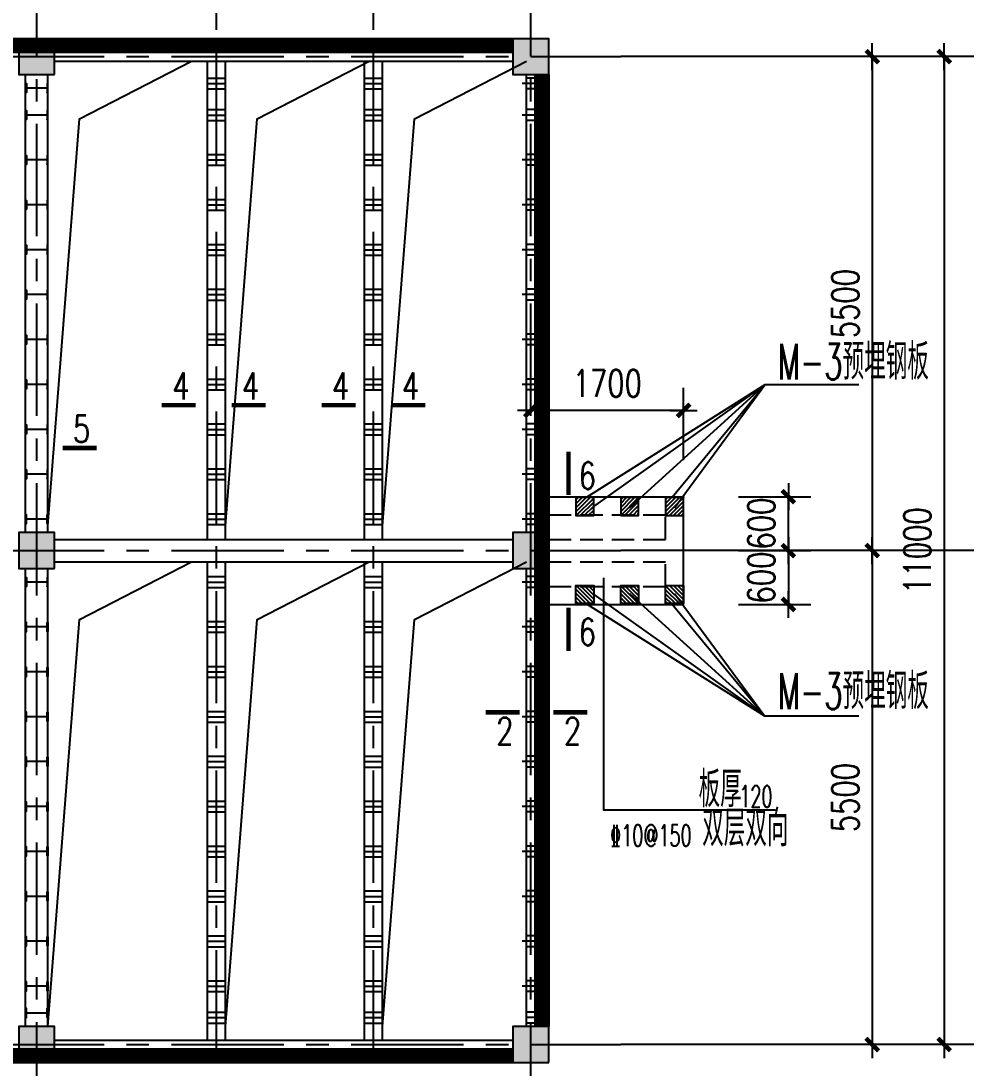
# Model space of a CAD drawing. Extents: x 1427168 to 1936200, y 1176778 to 1377202.
# Drawn here: x 1690636 to 1701155, y 1216944 to 1228603 of the extents above; entities that cross this region are included whole.
import ezdxf
from ezdxf.lldxf.tags import DXFTag

# ---------------------------------------------------------------- set-up
doc = ezdxf.new("R2010")
doc.units = 0
doc.header["$LTSCALE"] = 1000
doc.header["$MEASUREMENT"] = 0
for name, pattern in [('CENTER', [2, 1.25, -0.25, 0.25, -0.25]), ('DASH', [0.35, 0.25, -0.1]), ('DOTE', [2.42, 2, -0.2, 0.02, -0.2])]:
    doc.linetypes.add(name, pattern=pattern)
doc.layers.get('0').update_dxf_attribs({"linetype": 'CONTINUOUS'})
doc.layers.get('DEFPOINTS').update_dxf_attribs({"linetype": 'CONTINUOUS'})
for name, color, linetype in [('01粗实线层', 7, 'CONTINUOUS'), ('1轮廓实线层', 7, 'CONTINUOUS'), ('2', 2, 'CONTINUOUS'), ('3', 4, 'CONTINUOUS'), ('31', 4, 'DASH'), ('4', 3, 'CONTINUOUS'), ('5剖面线层', 2, 'CONTINUOUS'), ('AXIS', 3, 'CONTINUOUS'), ('DOTE', 1, 'DOTE'), ('PUB_DIM', 3, 'CONTINUOUS'), ('PUB_TEXT', 7, 'CONTINUOUS'), ('WUHUA', 8, 'CONTINUOUS'), ('中心线', 1, 'ACAD_ISO04W100')]:
    doc.layers.add(name, color=color, linetype=linetype)
doc.styles.add('_HZTXT', font='txt.shx', dxfattribs={"width": 0.75, "bigfont": 'HZTXT.shx'})
doc.styles.add('_TXT', font='TXT.shx', dxfattribs={"width": 0.75})
doc.styles.add('_TXT1', font='TXT1.shx', dxfattribs={"width": 0.6})
doc.styles.add('DIM_FONT', font='SIMPLEX.shx', dxfattribs={"width": 0.75})
tags = doc.linetypes.add('ACAD_ISO04W100', pattern=[30, 24, -3, 0, -3]).pattern_tags.tags
tags[10:11] = [DXFTag(74, 4), DXFTag(75, 0), DXFTag(340, '0'), DXFTag(46, 1.0), DXFTag(50, 0.0), DXFTag(44, 0.0), DXFTag(45, 0.0)]
tags[8:9] = [DXFTag(74, 4), DXFTag(75, 0), DXFTag(340, '0'), DXFTag(46, 1.0), DXFTag(50, 0.0), DXFTag(44, 0.0), DXFTag(45, 0.0)]
tags[6:7] = [DXFTag(74, 4), DXFTag(75, 0), DXFTag(340, '0'), DXFTag(46, 1.0), DXFTag(50, 0.0), DXFTag(44, 0.0), DXFTag(45, 0.0)]
tags[4:5] = [DXFTag(74, 4), DXFTag(75, 0), DXFTag(340, '0'), DXFTag(46, 1.0), DXFTag(50, 0.0), DXFTag(44, 0.0), DXFTag(45, 0.0)]
doc.dimstyles.new('AXIS', dxfattribs={"dimtxt": 300, "dimasz": 1, "dimexe": 250, "dimexo": 300, "dimgap": 150, "dimtad": 1, "dimdec": 0, "dimzin": 0, "dimtxsty": 'DIM_FONT', "dimblk": '_DIMX', "dimcen": 0.09, "dimse1": 1, "dimse2": 1, "dimclrt": 7, "dimazin": 3, "dimtfac": 1, "dimtdec": 0, "dimtix": 1, "dimtmove": 0, "dimatfit": 3, "dimtolj": 1, "dimtzin": 0})
doc.dimstyles.new('DIMB', dxfattribs={"dimtxt": 300, "dimasz": 1, "dimexe": 250, "dimexo": 300, "dimgap": 150, "dimtad": 1, "dimdec": 0, "dimzin": 0, "dimtxsty": 'DIM_FONT', "dimblk": '_DIMX', "dimcen": 0.09, "dimse2": 1, "dimclrt": 7, "dimazin": 3, "dimtfac": 1, "dimtdec": 0, "dimtix": 1, "dimtmove": 0, "dimatfit": 3, "dimtolj": 1, "dimtzin": 0})
doc.dimstyles.new('DIMN', dxfattribs={"dimtxt": 300, "dimasz": 1, "dimexe": 250, "dimexo": 300, "dimgap": 150, "dimtad": 1, "dimdec": 0, "dimzin": 0, "dimtxsty": 'DIM_FONT', "dimblk": '_DIMX', "dimcen": 0.09, "dimclrt": 7, "dimazin": 3, "dimtfac": 1, "dimtdec": 0, "dimtix": 1, "dimtmove": 0, "dimatfit": 3, "dimtolj": 1, "dimtzin": 0})
pattern_1 = [(45, (1405585.235, 1486620.806), (-22.4506403, 22.4506403), [])]
pattern_2 = [(315, (1405585.235, 958791.263), (-22.4506403, -22.4506403), [])]

# ---------------------------------------------------------------- blocks, each defined once
blk = doc.blocks.new('_DIMX')
blk.add_line((-150, 0), (150, 0))
at = {"const_width": 50}
blk.add_lwpolyline([(-70, -70), (70, 70)], dxfattribs=at)
blk = doc.blocks.new('*D119')
at = {"layer": 'AXIS', "color": 0}
blk.add_line((1700111, 1228205), (1700111, 1222707), dxfattribs=at)
at = {"layer": 'DEFPOINTS', "color": 0}
for p in [(1697311, 1228206), (1697311, 1222706), (1700111, 1222706)]:
    blk.add_point(p, dxfattribs=at)
at = {"layer": 'AXIS', "color": 0}
for p, rotation in [((1700111, 1228206), 90), ((1700111, 1222706), 270)]:
    blk.add_blockref('_DIMX', p, dxfattribs=dict(at, rotation=rotation))
at = {"layer": 'AXIS', "color": 7, "insert": (1699811, 1225456), "char_height": 300, "attachment_point": 5, "rotation": 90, "style": 'DIM_FONT'}
blk.add_mtext('\\A1;5500', dxfattribs=at)
blk = doc.blocks.new('*D120')
at = {"layer": 'AXIS', "color": 0}
blk.add_line((1700111, 1222705), (1700111, 1217207), dxfattribs=at)
at = {"layer": 'DEFPOINTS', "color": 0}
for p in [(1697311, 1222706), (1697311, 1217206), (1700111, 1217206)]:
    blk.add_point(p, dxfattribs=at)
at = {"layer": 'AXIS', "color": 0}
for p, rotation in [((1700111, 1222706), 90), ((1700111, 1217206), 270)]:
    blk.add_blockref('_DIMX', p, dxfattribs=dict(at, rotation=rotation))
at = {"layer": 'AXIS', "color": 7, "insert": (1699811, 1219956), "char_height": 300, "attachment_point": 5, "rotation": 90, "style": 'DIM_FONT'}
blk.add_mtext('\\A1;5500', dxfattribs=at)
blk = doc.blocks.new('*D121')
at = {"layer": 'AXIS', "color": 0}
blk.add_line((1700911, 1228205), (1700911, 1217207), dxfattribs=at)
at = {"layer": 'DEFPOINTS', "color": 0}
for p in [(1697311, 1228206), (1697311, 1217206), (1700911, 1217206)]:
    blk.add_point(p, dxfattribs=at)
at = {"layer": 'AXIS', "color": 0}
for p, rotation in [((1700911, 1228206), 90), ((1700911, 1217206), 270)]:
    blk.add_blockref('_DIMX', p, dxfattribs=dict(at, rotation=rotation))
at = {"layer": 'AXIS', "color": 7, "insert": (1700611, 1222706), "char_height": 300, "attachment_point": 5, "rotation": 90, "style": 'DIM_FONT'}
blk.add_mtext('\\A1;11000', dxfattribs=at)
blk = doc.blocks.new('*D204')
at = {"layer": 'AXIS', "color": 0}
for p, q in [((1698011, 1223712), (1698011, 1224517)), ((1698010, 1224267), (1696312, 1224267))]:
    blk.add_line(p, q, dxfattribs=at)
at = {"layer": 'DEFPOINTS', "color": 0}
for p in [(1696311, 1224267), (1696311, 1223412), (1698011, 1223412)]:
    blk.add_point(p, dxfattribs=at)
at = {"layer": 'AXIS', "color": 0, "rotation": 180}
blk.add_blockref('_DIMX', (1696311, 1224267), dxfattribs=at)
at = {"layer": 'AXIS', "color": 0}
blk.add_blockref('_DIMX', (1698011, 1224267), dxfattribs=at)
at = {"layer": 'AXIS', "color": 7, "insert": (1697161, 1224567), "char_height": 300, "attachment_point": 5, "style": 'DIM_FONT'}
blk.add_mtext('\\A1;1700', dxfattribs=at)
blk = doc.blocks.new('*D205')
at = {"layer": 'AXIS', "color": 0}
for p, q in [((1698622, 1223306), (1699427, 1223306)), ((1699177, 1223307), (1699177, 1223308)), ((1699177, 1222706), (1699177, 1223306)), ((1698622, 1222706), (1699427, 1222706)), ((1699177, 1222705), (1699177, 1222704))]:
    blk.add_line(p, q, dxfattribs=at)
at = {"layer": 'DEFPOINTS', "color": 0}
for p in [(1698322, 1223306), (1699177, 1223306), (1698322, 1222706)]:
    blk.add_point(p, dxfattribs=at)
at = {"layer": 'AXIS', "color": 0}
for p, rotation in [((1699177, 1223306), 270), ((1699177, 1222706), 90)]:
    blk.add_blockref('_DIMX', p, dxfattribs=dict(at, rotation=rotation))
at = {"layer": 'AXIS', "color": 7, "insert": (1698877, 1223006), "char_height": 300, "attachment_point": 5, "rotation": 90, "style": 'DIM_FONT'}
blk.add_mtext('\\A1;600', dxfattribs=at)
blk = doc.blocks.new('*D206')
at = {"layer": 'AXIS', "color": 0}
for p, q in [((1698622, 1222706), (1699427, 1222706)), ((1699177, 1222707), (1699177, 1222708)), ((1699177, 1222706), (1699177, 1222106)), ((1698622, 1222106), (1699427, 1222106)), ((1699177, 1222105), (1699177, 1222104))]:
    blk.add_line(p, q, dxfattribs=at)
at = {"layer": 'DEFPOINTS', "color": 0}
for p in [(1698322, 1222706), (1698322, 1222106), (1699177, 1222106)]:
    blk.add_point(p, dxfattribs=at)
at = {"layer": 'AXIS', "color": 0}
for p, rotation in [((1699177, 1222706), 270), ((1699177, 1222106), 90)]:
    blk.add_blockref('_DIMX', p, dxfattribs=dict(at, rotation=rotation))
at = {"layer": 'AXIS', "color": 7, "insert": (1698877, 1222406), "char_height": 300, "attachment_point": 5, "rotation": 90, "style": 'DIM_FONT'}
blk.add_mtext('\\A1;600', dxfattribs=at)

msp = doc.modelspace()

# ---------------------------------------------------------------- hatches: boundary and pattern name
at = {"layer": '5剖面线层', "linetype": 'BYBLOCK', "ltscale": 1e-05}
h = msp.add_hatch(dxfattribs=at)
h.set_pattern_fill('ANSI31', color=256, scale=5, style=0)
h.set_pattern_definition([(45, (1331361.973, 1550817.682), (-11.22532015, 11.22532015), [])])
h.paths.add_polyline_path([(1690685.8, 1227806), (1690695.8, 1227806), (1690695.8, 1227906), (1690685.8, 1227906)])
h = msp.add_hatch(dxfattribs=at)
h.set_pattern_fill('ANSI31', color=256, scale=5, style=0)
h.set_pattern_definition([(135, (2050259.644, 1550817.682), (11.22532015, 11.22532015), [])])
h.paths.add_polyline_path([(1690935.8, 1227806), (1690925.8, 1227806), (1690925.8, 1227906), (1690935.8, 1227906)])
h = msp.add_hatch(dxfattribs=at)
h.set_pattern_fill('ANSI31', color=256, scale=5, style=0)
h.set_pattern_definition([(45, (1331361.973, 1550517.682), (-11.22532015, 11.22532015), [])])
h.paths.add_polyline_path([(1690685.8, 1227506), (1690695.8, 1227506), (1690695.8, 1227606), (1690685.8, 1227606)])
h = msp.add_hatch(dxfattribs=at)
h.set_pattern_fill('ANSI31', color=256, scale=5, style=0)
h.set_pattern_definition([(135, (2050259.644, 1550517.682), (11.22532015, 11.22532015), [])])
h.paths.add_polyline_path([(1690935.8, 1227506), (1690925.8, 1227506), (1690925.8, 1227606), (1690935.8, 1227606)])
h = msp.add_hatch(dxfattribs=at)
h.set_pattern_fill('ANSI31', color=256, scale=5, style=0)
h.set_pattern_definition([(45, (1331361.973, 1550017.682), (-11.22532015, 11.22532015), [])])
h.paths.add_polyline_path([(1690685.8, 1227006), (1690695.8, 1227006), (1690695.8, 1227106), (1690685.8, 1227106)])
h = msp.add_hatch(dxfattribs=at)
h.set_pattern_fill('ANSI31', color=256, scale=5, style=0)
h.set_pattern_definition([(135, (2050259.644, 1550017.682), (11.22532015, 11.22532015), [])])
h.paths.add_polyline_path([(1690935.8, 1227006), (1690925.8, 1227006), (1690925.8, 1227106), (1690935.8, 1227106)])
h = msp.add_hatch(dxfattribs=at)
h.set_pattern_fill('ANSI31', color=256, scale=5, style=0)
h.set_pattern_definition([(45, (1331361.973, 1549517.682), (-11.22532015, 11.22532015), [])])
h.paths.add_polyline_path([(1690685.8, 1226506), (1690695.8, 1226506), (1690695.8, 1226606), (1690685.8, 1226606)])
h = msp.add_hatch(dxfattribs=at)
h.set_pattern_fill('ANSI31', color=256, scale=5, style=0)
h.set_pattern_definition([(135, (2050259.644, 1549517.682), (11.22532015, 11.22532015), [])])
h.paths.add_polyline_path([(1690935.8, 1226506), (1690925.8, 1226506), (1690925.8, 1226606), (1690935.8, 1226606)])
h = msp.add_hatch(dxfattribs=at)
h.set_pattern_fill('ANSI31', color=256, scale=5, style=0)
h.set_pattern_definition([(45, (1331361.973, 1549017.682), (-11.22532015, 11.22532015), [])])
h.paths.add_polyline_path([(1690685.8, 1226006), (1690695.8, 1226006), (1690695.8, 1226106), (1690685.8, 1226106)])
h = msp.add_hatch(dxfattribs=at)
h.set_pattern_fill('ANSI31', color=256, scale=5, style=0)
h.set_pattern_definition([(135, (2050259.644, 1549017.682), (11.22532015, 11.22532015), [])])
h.paths.add_polyline_path([(1690935.8, 1226006), (1690925.8, 1226006), (1690925.8, 1226106), (1690935.8, 1226106)])
h = msp.add_hatch(dxfattribs=at)
h.set_pattern_fill('ANSI31', color=256, scale=5, style=0)
h.set_pattern_definition([(45, (1331361.973, 1548517.682), (-11.22532015, 11.22532015), [])])
h.paths.add_polyline_path([(1690685.8, 1225506), (1690695.8, 1225506), (1690695.8, 1225606), (1690685.8, 1225606)])
h = msp.add_hatch(dxfattribs=at)
h.set_pattern_fill('ANSI31', color=256, scale=5, style=0)
h.set_pattern_definition([(135, (2050259.644, 1548517.682), (11.22532015, 11.22532015), [])])
h.paths.add_polyline_path([(1690935.8, 1225506), (1690925.8, 1225506), (1690925.8, 1225606), (1690935.8, 1225606)])
h = msp.add_hatch(dxfattribs=at)
h.set_pattern_fill('ANSI31', color=256, scale=5, style=0)
h.set_pattern_definition([(45, (1331361.973, 1548017.682), (-11.22532015, 11.22532015), [])])
h.paths.add_polyline_path([(1690685.8, 1225006), (1690695.8, 1225006), (1690695.8, 1225106), (1690685.8, 1225106)])
h = msp.add_hatch(dxfattribs=at)
h.set_pattern_fill('ANSI31', color=256, scale=5, style=0)
h.set_pattern_definition([(135, (2050259.644, 1548017.682), (11.22532015, 11.22532015), [])])
h.paths.add_polyline_path([(1690935.8, 1225006), (1690925.8, 1225006), (1690925.8, 1225106), (1690935.8, 1225106)])
h = msp.add_hatch(dxfattribs=at)
h.set_pattern_fill('ANSI31', color=256, scale=5, style=0)
h.set_pattern_definition([(45, (1331361.973, 1547517.682), (-11.22532015, 11.22532015), [])])
h.paths.add_polyline_path([(1690685.8, 1224506), (1690695.8, 1224506), (1690695.8, 1224606), (1690685.8, 1224606)])
h = msp.add_hatch(dxfattribs=at)
h.set_pattern_fill('ANSI31', color=256, scale=5, style=0)
h.set_pattern_definition([(135, (2050259.644, 1547517.682), (11.22532015, 11.22532015), [])])
h.paths.add_polyline_path([(1690935.8, 1224506), (1690925.8, 1224506), (1690925.8, 1224606), (1690935.8, 1224606)])
h = msp.add_hatch(dxfattribs=at)
h.set_pattern_fill('ANSI31', color=256, scale=5, style=0)
h.set_pattern_definition([(45, (1331361.973, 1547017.682), (-11.22532015, 11.22532015), [])])
h.paths.add_polyline_path([(1690685.8, 1224006), (1690695.8, 1224006), (1690695.8, 1224106), (1690685.8, 1224106)])
h = msp.add_hatch(dxfattribs=at)
h.set_pattern_fill('ANSI31', color=256, scale=5, style=0)
h.set_pattern_definition([(135, (2050259.644, 1547017.682), (11.22532015, 11.22532015), [])])
h.paths.add_polyline_path([(1690935.8, 1224006), (1690925.8, 1224006), (1690925.8, 1224106), (1690935.8, 1224106)])
h = msp.add_hatch(dxfattribs=at)
h.set_pattern_fill('ANSI31', color=256, scale=5, style=0)
h.set_pattern_definition([(45, (1331361.973, 1546517.682), (-11.22532015, 11.22532015), [])])
h.paths.add_polyline_path([(1690685.8, 1223506), (1690695.8, 1223506), (1690695.8, 1223606), (1690685.8, 1223606)])
h = msp.add_hatch(dxfattribs=at)
h.set_pattern_fill('ANSI31', color=256, scale=5, style=0)
h.set_pattern_definition([(135, (2050259.644, 1546517.682), (11.22532015, 11.22532015), [])])
h.paths.add_polyline_path([(1690935.8, 1223506), (1690925.8, 1223506), (1690925.8, 1223606), (1690935.8, 1223606)])
h = msp.add_hatch(dxfattribs=at)
h.set_pattern_fill('ANSI31', color=256, scale=10, style=0)
h.set_pattern_definition(pattern_1)
h.paths.add_polyline_path([(1696810.8, 1223306), (1696810.8, 1223296), (1697010.8, 1223296), (1697010.8, 1223306)])
h = msp.add_hatch(dxfattribs=at)
h.set_pattern_fill('ANSI31', color=256, scale=10, style=0)
h.set_pattern_definition(pattern_1)
h.paths.add_polyline_path([(1697010.8, 1223183.5), (1697010.8, 1223296), (1696810.8, 1223296), (1696810.8, 1223183.5)])
h.paths.add_polyline_path([(1697010.8, 1223096), (1697010.8, 1223183.5), (1696810.8, 1223183.5), (1696810.8, 1223096)])
h = msp.add_hatch(dxfattribs=at)
h.set_pattern_fill('ANSI31', color=256, scale=10, style=0)
h.set_pattern_definition(pattern_1)
h.paths.add_polyline_path([(1697510.8, 1223296), (1697310.8, 1223296), (1697310.8, 1223183.5), (1697510.8, 1223183.5)])
h.paths.add_polyline_path([(1697510.8, 1223183.5), (1697310.8, 1223183.5), (1697310.8, 1223096), (1697510.8, 1223096)])
h = msp.add_hatch(dxfattribs=at)
h.set_pattern_fill('ANSI31', color=256, scale=10, style=0)
h.set_pattern_definition([(45, (1406585.235, 1486620.806), (-22.4506403, 22.4506403), [])])
h.paths.add_polyline_path([(1697810.8, 1223306), (1697810.8, 1223296), (1698010.8, 1223296), (1698010.8, 1223306)])
h = msp.add_hatch(dxfattribs=at)
h.set_pattern_fill('ANSI31', color=256, scale=10, style=0)
h.set_pattern_definition([(45, (1406085.235, 1486620.806), (-22.4506403, 22.4506403), [])])
h.paths.add_polyline_path([(1698010.8, 1223296), (1697810.8, 1223296), (1697810.8, 1223183.5), (1698010.8, 1223183.5)])
h.paths.add_polyline_path([(1698010.8, 1223183.5), (1697810.8, 1223183.5), (1697810.8, 1223096), (1698010.8, 1223096)])
h = msp.add_hatch(dxfattribs=at)
h.set_pattern_fill('ANSI31', color=256, scale=5, style=0)
h.set_pattern_definition([(315, (1331361.973, 900094.388), (-11.22532015, -11.22532015), [])])
h.paths.add_polyline_path([(1690685.8, 1223106), (1690695.8, 1223106), (1690695.8, 1223006), (1690685.8, 1223006)])
h = msp.add_hatch(dxfattribs=at)
h.set_pattern_fill('ANSI31', color=256, scale=5, style=0)
h.set_pattern_definition([(225, (2050259.644, 900094.388), (11.22532015, -11.22532015), [])])
h.paths.add_polyline_path([(1690935.8, 1223106), (1690925.8, 1223106), (1690925.8, 1223006), (1690935.8, 1223006)])
h = msp.add_hatch(dxfattribs=at)
h.set_pattern_fill('ANSI31', color=256, scale=5, style=0)
h.set_pattern_definition([(45, (1331361.973, 1545317.682), (-11.22532015, 11.22532015), [])])
h.paths.add_polyline_path([(1690685.8, 1222306), (1690695.8, 1222306), (1690695.8, 1222406), (1690685.8, 1222406)])
h = msp.add_hatch(dxfattribs=at)
h.set_pattern_fill('ANSI31', color=256, scale=5, style=0)
h.set_pattern_definition([(135, (2050259.644, 1545317.682), (11.22532015, 11.22532015), [])])
h.paths.add_polyline_path([(1690935.8, 1222306), (1690925.8, 1222306), (1690925.8, 1222406), (1690935.8, 1222406)])
h = msp.add_hatch(dxfattribs=at)
h.set_pattern_fill('ANSI31', color=256, scale=10, style=0)
h.set_pattern_definition(pattern_2)
h.paths.add_polyline_path([(1697010.8, 1222116), (1696810.8, 1222116), (1696810.8, 1222228.5), (1697010.8, 1222228.5)])
h.paths.add_polyline_path([(1697010.8, 1222228.5), (1696810.8, 1222228.5), (1696810.8, 1222316), (1697010.8, 1222316)])
h = msp.add_hatch(dxfattribs=at)
h.set_pattern_fill('ANSI31', color=256, scale=10, style=0)
h.set_pattern_definition(pattern_2)
h.paths.add_polyline_path([(1697510.8, 1222116), (1697310.8, 1222116), (1697310.8, 1222228.5), (1697510.8, 1222228.5)])
h.paths.add_polyline_path([(1697510.8, 1222228.5), (1697310.8, 1222228.5), (1697310.8, 1222316), (1697510.8, 1222316)])
h = msp.add_hatch(dxfattribs=at)
h.set_pattern_fill('ANSI31', color=256, scale=10, style=0)
h.set_pattern_definition([(315, (1406085.235, 958791.263), (-22.4506403, -22.4506403), [])])
h.paths.add_polyline_path([(1698010.8, 1222116), (1697810.8, 1222116), (1697810.8, 1222228.5), (1698010.8, 1222228.5)])
h.paths.add_polyline_path([(1698010.8, 1222228.5), (1697810.8, 1222228.5), (1697810.8, 1222316), (1698010.8, 1222316)])
h = msp.add_hatch(dxfattribs=at)
h.set_pattern_fill('ANSI31', color=256, scale=10, style=0)
h.set_pattern_definition(pattern_2)
h.paths.add_polyline_path([(1697010.8, 1222106), (1697010.8, 1222116), (1696810.8, 1222116), (1696810.8, 1222106)])
h = msp.add_hatch(dxfattribs=at)
h.set_pattern_fill('ANSI31', color=256, scale=10, style=0)
h.set_pattern_definition([(315, (1406085.235, 958791.263), (-22.4506403, -22.4506403), [])])
h.paths.add_polyline_path([(1697510.8, 1222106), (1697510.8, 1222116), (1697310.8, 1222116), (1697310.8, 1222106)])
h = msp.add_hatch(dxfattribs=at)
h.set_pattern_fill('ANSI31', color=256, scale=10, style=0)
h.set_pattern_definition([(315, (1406585.235, 958791.263), (-22.4506403, -22.4506403), [])])
h.paths.add_polyline_path([(1698010.8, 1222106), (1698010.8, 1222116), (1697810.8, 1222116), (1697810.8, 1222106)])
h = msp.add_hatch(dxfattribs=at)
h.set_pattern_fill('ANSI31', color=256, scale=5, style=0)
h.set_pattern_definition([(315, (1331361.973, 898894.388), (-11.22532015, -11.22532015), [])])
h.paths.add_polyline_path([(1690685.8, 1221906), (1690695.8, 1221906), (1690695.8, 1221806), (1690685.8, 1221806)])
h = msp.add_hatch(dxfattribs=at)
h.set_pattern_fill('ANSI31', color=256, scale=5, style=0)
h.set_pattern_definition([(225, (2050259.644, 898894.388), (11.22532015, -11.22532015), [])])
h.paths.add_polyline_path([(1690935.8, 1221906), (1690925.8, 1221906), (1690925.8, 1221806), (1690935.8, 1221806)])
h = msp.add_hatch(dxfattribs=at)
h.set_pattern_fill('ANSI31', color=256, scale=5, style=0)
h.set_pattern_definition([(315, (1331361.973, 898394.388), (-11.22532015, -11.22532015), [])])
h.paths.add_polyline_path([(1690685.8, 1221406), (1690695.8, 1221406), (1690695.8, 1221306), (1690685.8, 1221306)])
h = msp.add_hatch(dxfattribs=at)
h.set_pattern_fill('ANSI31', color=256, scale=5, style=0)
h.set_pattern_definition([(225, (2050259.644, 898394.388), (11.22532015, -11.22532015), [])])
h.paths.add_polyline_path([(1690935.8, 1221406), (1690925.8, 1221406), (1690925.8, 1221306), (1690935.8, 1221306)])
h = msp.add_hatch(dxfattribs=at)
h.set_pattern_fill('ANSI31', color=256, scale=5, style=0)
h.set_pattern_definition([(315, (1331361.973, 897894.388), (-11.22532015, -11.22532015), [])])
h.paths.add_polyline_path([(1690685.8, 1220906), (1690695.8, 1220906), (1690695.8, 1220806), (1690685.8, 1220806)])
h = msp.add_hatch(dxfattribs=at)
h.set_pattern_fill('ANSI31', color=256, scale=5, style=0)
h.set_pattern_definition([(225, (2050259.644, 897894.388), (11.22532015, -11.22532015), [])])
h.paths.add_polyline_path([(1690935.8, 1220906), (1690925.8, 1220906), (1690925.8, 1220806), (1690935.8, 1220806)])
h = msp.add_hatch(dxfattribs=at)
h.set_pattern_fill('ANSI31', color=256, scale=5, style=0)
h.set_pattern_definition([(315, (1331361.973, 897394.388), (-11.22532015, -11.22532015), [])])
h.paths.add_polyline_path([(1690685.8, 1220406), (1690695.8, 1220406), (1690695.8, 1220306), (1690685.8, 1220306)])
h = msp.add_hatch(dxfattribs=at)
h.set_pattern_fill('ANSI31', color=256, scale=5, style=0)
h.set_pattern_definition([(225, (2050259.644, 897394.388), (11.22532015, -11.22532015), [])])
h.paths.add_polyline_path([(1690935.8, 1220406), (1690925.8, 1220406), (1690925.8, 1220306), (1690935.8, 1220306)])
h = msp.add_hatch(dxfattribs=at)
h.set_pattern_fill('ANSI31', color=256, scale=5, style=0)
h.set_pattern_definition([(315, (1331361.973, 896894.388), (-11.22532015, -11.22532015), [])])
h.paths.add_polyline_path([(1690685.8, 1219906), (1690695.8, 1219906), (1690695.8, 1219806), (1690685.8, 1219806)])
h = msp.add_hatch(dxfattribs=at)
h.set_pattern_fill('ANSI31', color=256, scale=5, style=0)
h.set_pattern_definition([(225, (2050259.644, 896894.388), (11.22532015, -11.22532015), [])])
h.paths.add_polyline_path([(1690935.8, 1219906), (1690925.8, 1219906), (1690925.8, 1219806), (1690935.8, 1219806)])
h = msp.add_hatch(dxfattribs=at)
h.set_pattern_fill('ANSI31', color=256, scale=5, style=0)
h.set_pattern_definition([(315, (1331361.973, 896394.388), (-11.22532015, -11.22532015), [])])
h.paths.add_polyline_path([(1690685.8, 1219406), (1690695.8, 1219406), (1690695.8, 1219306), (1690685.8, 1219306)])
h = msp.add_hatch(dxfattribs=at)
h.set_pattern_fill('ANSI31', color=256, scale=5, style=0)
h.set_pattern_definition([(225, (2050259.644, 896394.388), (11.22532015, -11.22532015), [])])
h.paths.add_polyline_path([(1690935.8, 1219406), (1690925.8, 1219406), (1690925.8, 1219306), (1690935.8, 1219306)])
h = msp.add_hatch(dxfattribs=at)
h.set_pattern_fill('ANSI31', color=256, scale=5, style=0)
h.set_pattern_definition([(315, (1331361.973, 895894.388), (-11.22532015, -11.22532015), [])])
h.paths.add_polyline_path([(1690685.8, 1218906), (1690695.8, 1218906), (1690695.8, 1218806), (1690685.8, 1218806)])
h = msp.add_hatch(dxfattribs=at)
h.set_pattern_fill('ANSI31', color=256, scale=5, style=0)
h.set_pattern_definition([(225, (2050259.644, 895894.388), (11.22532015, -11.22532015), [])])
h.paths.add_polyline_path([(1690935.8, 1218906), (1690925.8, 1218906), (1690925.8, 1218806), (1690935.8, 1218806)])
h = msp.add_hatch(dxfattribs=at)
h.set_pattern_fill('ANSI31', color=256, scale=5, style=0)
h.set_pattern_definition([(315, (1331361.973, 895394.388), (-11.22532015, -11.22532015), [])])
h.paths.add_polyline_path([(1690685.8, 1218406), (1690695.8, 1218406), (1690695.8, 1218306), (1690685.8, 1218306)])
h = msp.add_hatch(dxfattribs=at)
h.set_pattern_fill('ANSI31', color=256, scale=5, style=0)
h.set_pattern_definition([(225, (2050259.644, 895394.388), (11.22532015, -11.22532015), [])])
h.paths.add_polyline_path([(1690935.8, 1218406), (1690925.8, 1218406), (1690925.8, 1218306), (1690935.8, 1218306)])
h = msp.add_hatch(dxfattribs=at)
h.set_pattern_fill('ANSI31', color=256, scale=5, style=0)
h.set_pattern_definition([(315, (1331361.973, 894894.388), (-11.22532015, -11.22532015), [])])
h.paths.add_polyline_path([(1690685.8, 1217906), (1690695.8, 1217906), (1690695.8, 1217806), (1690685.8, 1217806)])
h = msp.add_hatch(dxfattribs=at)
h.set_pattern_fill('ANSI31', color=256, scale=5, style=0)
h.set_pattern_definition([(225, (2050259.644, 894894.388), (11.22532015, -11.22532015), [])])
h.paths.add_polyline_path([(1690935.8, 1217906), (1690925.8, 1217906), (1690925.8, 1217806), (1690935.8, 1217806)])
h = msp.add_hatch(dxfattribs=at)
h.set_pattern_fill('ANSI31', color=256, scale=5, style=0)
h.set_pattern_definition([(315, (1331361.973, 894594.388), (-11.22532015, -11.22532015), [])])
h.paths.add_polyline_path([(1690685.8, 1217606), (1690695.8, 1217606), (1690695.8, 1217506), (1690685.8, 1217506)])
h = msp.add_hatch(dxfattribs=at)
h.set_pattern_fill('ANSI31', color=256, scale=5, style=0)
h.set_pattern_definition([(225, (2050259.644, 894594.388), (11.22532015, -11.22532015), [])])
h.paths.add_polyline_path([(1690935.8, 1217606), (1690925.8, 1217606), (1690925.8, 1217506), (1690935.8, 1217506)])
at = {"layer": 'WUHUA'}
h = msp.add_hatch(color=256, dxfattribs=at)
h.paths.add_polyline_path([(1663510.8, 1217006), (1663510.8, 1217406), (1663110.8, 1217406), (1663110.8, 1217006)])
h.paths.add_polyline_path([(1663510.8, 1222506), (1663510.8, 1222906), (1663110.8, 1222906), (1663110.8, 1222506)])
h.paths.add_polyline_path([(1663510.8, 1228006), (1663510.8, 1228406), (1663110.8, 1228406), (1663110.8, 1228006)])
h.paths.add_polyline_path([(1669010.8, 1217006), (1669010.8, 1217406), (1668610.8, 1217406), (1668610.8, 1217006)])
h.paths.add_polyline_path([(1669010.8, 1222506), (1669010.8, 1222906), (1668610.8, 1222906), (1668610.8, 1222506)])
h.paths.add_polyline_path([(1669010.8, 1228006), (1669010.8, 1228406), (1668610.8, 1228406), (1668610.8, 1228006)])
h.paths.add_polyline_path([(1674510.8, 1217006), (1674510.8, 1217406), (1674110.8, 1217406), (1674110.8, 1217006)])
h.paths.add_polyline_path([(1674510.8, 1222506), (1674510.8, 1222906), (1674110.8, 1222906), (1674110.8, 1222506)])
h.paths.add_polyline_path([(1674510.8, 1228006), (1674510.8, 1228406), (1674110.8, 1228406), (1674110.8, 1228006)])
h.paths.add_polyline_path([(1685510.8, 1217006), (1685510.8, 1217406), (1685110.8, 1217406), (1685110.8, 1217006)])
h.paths.add_polyline_path([(1680010.8, 1217006), (1680010.8, 1217406), (1679610.8, 1217406), (1679610.8, 1217006)])
h.paths.add_polyline_path([(1680010.8, 1222506), (1680010.8, 1222906), (1679610.8, 1222906), (1679610.8, 1222506)])
h.paths.add_polyline_path([(1680010.8, 1228006), (1680010.8, 1228406), (1679610.8, 1228406), (1679610.8, 1228006)])
h.paths.add_polyline_path([(1685510.8, 1222506), (1685510.8, 1222906), (1685110.8, 1222906), (1685110.8, 1222506)])
h.paths.add_polyline_path([(1685510.8, 1228006), (1685510.8, 1228406), (1685110.8, 1228406), (1685110.8, 1228006)])
h.paths.add_polyline_path([(1691010.8, 1217006), (1691010.8, 1217406), (1690610.8, 1217406), (1690610.8, 1217006)])
h.paths.add_polyline_path([(1691010.8, 1222506), (1691010.8, 1222906), (1690610.8, 1222906), (1690610.8, 1222506)])
h.paths.add_polyline_path([(1691010.8, 1228006), (1691010.8, 1228406), (1690610.8, 1228406), (1690610.8, 1228006)])
h.paths.add_polyline_path([(1696510.8, 1217006), (1696510.8, 1217406), (1696110.8, 1217406), (1696110.8, 1217006)])
h.paths.add_polyline_path([(1696510.8, 1222506), (1696510.8, 1222906), (1696110.8, 1222906), (1696110.8, 1222506)])
h.paths.add_polyline_path([(1696510.8, 1228006), (1696510.8, 1228406), (1696110.8, 1228406), (1696110.8, 1228006)])

# ---------------------------------------------------------------- linework, layer by layer
for p, q in [((1699960.8, 1224551.2), (1698916.9, 1224551.2)), ((1699960.8, 1220860.9), (1698916.9, 1220860.9))]:
    msp.add_line(p, q)
for points in [[(1690935.8, 1222981), (1691289.3, 1227512.3), (1692535.8, 1228156)], [(1692910.8, 1222981), (1693264.3, 1227512.3), (1694510.8, 1228156)], [(1694660.8, 1222981), (1695014.3, 1227512.3), (1696260.8, 1228156)], [(1690935.8, 1217406), (1691289.3, 1221937.3), (1692535.8, 1222581)], [(1692910.8, 1217406), (1693264.3, 1221937.3), (1694510.8, 1222581)], [(1694660.8, 1217406), (1695014.3, 1221937.3), (1696260.8, 1222581)]]:
    msp.add_lwpolyline(points)
at = {"layer": '01粗实线层', "linetype": 'BYBLOCK', "ltscale": 1e-05}
for p, q in [((1692710.8, 1227966), (1692910.8, 1227966)), ((1694460.8, 1227966), (1694660.8, 1227966)), ((1696360.8, 1227966), (1696260.8, 1227966)), ((1692710.8, 1227846), (1692910.8, 1227846)), ((1694460.8, 1227846), (1694660.8, 1227846)), ((1696360.8, 1227846), (1696260.8, 1227846)), ((1692710.8, 1227616), (1692910.8, 1227616)), ((1694460.8, 1227616), (1694660.8, 1227616)), ((1696360.8, 1227616), (1696260.8, 1227616)), ((1692710.8, 1227496), (1692910.8, 1227496)), ((1694460.8, 1227496), (1694660.8, 1227496)), ((1696360.8, 1227496), (1696260.8, 1227496)), ((1692710.8, 1227116), (1692910.8, 1227116)), ((1694460.8, 1227116), (1694660.8, 1227116)), ((1696360.8, 1227116), (1696260.8, 1227116)), ((1692710.8, 1226996), (1692910.8, 1226996)), ((1694460.8, 1226996), (1694660.8, 1226996)), ((1696360.8, 1226996), (1696260.8, 1226996)), ((1692710.8, 1226616), (1692910.8, 1226616)), ((1694460.8, 1226616), (1694660.8, 1226616)), ((1696360.8, 1226616), (1696260.8, 1226616)), ((1692710.8, 1226496), (1692910.8, 1226496)), ((1694460.8, 1226496), (1694660.8, 1226496)), ((1696360.8, 1226496), (1696260.8, 1226496)), ((1692710.8, 1226116), (1692910.8, 1226116)), ((1694460.8, 1226116), (1694660.8, 1226116)), ((1696360.8, 1226116), (1696260.8, 1226116)), ((1692710.8, 1225996), (1692910.8, 1225996)), ((1694460.8, 1225996), (1694660.8, 1225996)), ((1696360.8, 1225996), (1696260.8, 1225996)), ((1692710.8, 1225616), (1692910.8, 1225616)), ((1694460.8, 1225616), (1694660.8, 1225616)), ((1696360.8, 1225616), (1696260.8, 1225616)), ((1692710.8, 1225496), (1692910.8, 1225496)), ((1694460.8, 1225496), (1694660.8, 1225496)), ((1696360.8, 1225496), (1696260.8, 1225496)), ((1692710.8, 1225116), (1692910.8, 1225116)), ((1694460.8, 1225116), (1694660.8, 1225116)), ((1696360.8, 1225116), (1696260.8, 1225116)), ((1692710.8, 1224996), (1692910.8, 1224996)), ((1694460.8, 1224996), (1694660.8, 1224996)), ((1696360.8, 1224996), (1696260.8, 1224996)), ((1692710.8, 1224616), (1692910.8, 1224616)), ((1694460.8, 1224616), (1694660.8, 1224616)), ((1696360.8, 1224616), (1696260.8, 1224616)), ((1698916.9, 1224551.2), (1696932.2, 1223301.8)), ((1697010.8, 1223196), (1698916.9, 1224551.2)), ((1697409.8, 1223183.5), (1698916.9, 1224551.2)), ((1697884.3, 1223301), (1698916.9, 1224551.2)), ((1697910.8, 1223183.5), (1698916.9, 1224551.2)), ((1692710.8, 1224496), (1692910.8, 1224496)), ((1694460.8, 1224496), (1694660.8, 1224496)), ((1696360.8, 1224496), (1696260.8, 1224496)), ((1692710.8, 1224116), (1692910.8, 1224116)), ((1694460.8, 1224116), (1694660.8, 1224116)), ((1696360.8, 1224116), (1696260.8, 1224116)), ((1692710.8, 1223996), (1692910.8, 1223996)), ((1694460.8, 1223996), (1694660.8, 1223996)), ((1696360.8, 1223996), (1696260.8, 1223996)), ((1692710.8, 1223616), (1692910.8, 1223616)), ((1694460.8, 1223616), (1694660.8, 1223616)), ((1696360.8, 1223616), (1696260.8, 1223616)), ((1692710.8, 1223496), (1692910.8, 1223496)), ((1694460.8, 1223496), (1694660.8, 1223496)), ((1696360.8, 1223496), (1696260.8, 1223496)), ((1692710.8, 1223116), (1692910.8, 1223116)), ((1694460.8, 1223116), (1694660.8, 1223116)), ((1696360.8, 1223116), (1696260.8, 1223116)), ((1692710.8, 1222996), (1692910.8, 1222996)), ((1694460.8, 1222996), (1694660.8, 1222996)), ((1696360.8, 1222996), (1696260.8, 1222996)), ((1692710.8, 1222416), (1692910.8, 1222416)), ((1694460.8, 1222416), (1694660.8, 1222416)), ((1696360.8, 1222416), (1696260.8, 1222416)), ((1692710.8, 1222296), (1692910.8, 1222296)), ((1694460.8, 1222296), (1694660.8, 1222296)), ((1696360.8, 1222296), (1696260.8, 1222296)), ((1697010.8, 1222216), (1698916.9, 1220860.9)), ((1697409.8, 1222228.5), (1698916.9, 1220860.9)), ((1697910.8, 1222228.5), (1698916.9, 1220860.9)), ((1698916.9, 1220860.9), (1696932.2, 1222110.3)), ((1697884.3, 1222111.1), (1698916.9, 1220860.9)), ((1692710.8, 1221916), (1692910.8, 1221916)), ((1694460.8, 1221916), (1694660.8, 1221916)), ((1696360.8, 1221916), (1696260.8, 1221916)), ((1692710.8, 1221796), (1692910.8, 1221796)), ((1694460.8, 1221796), (1694660.8, 1221796)), ((1696360.8, 1221796), (1696260.8, 1221796)), ((1692710.8, 1221416), (1692910.8, 1221416)), ((1694460.8, 1221416), (1694660.8, 1221416)), ((1696360.8, 1221416), (1696260.8, 1221416)), ((1692710.8, 1221296), (1692910.8, 1221296)), ((1694460.8, 1221296), (1694660.8, 1221296)), ((1696360.8, 1221296), (1696260.8, 1221296)), ((1692710.8, 1220916), (1692910.8, 1220916)), ((1694460.8, 1220916), (1694660.8, 1220916)), ((1696360.8, 1220916), (1696260.8, 1220916)), ((1692710.8, 1220796), (1692910.8, 1220796)), ((1694460.8, 1220796), (1694660.8, 1220796)), ((1696360.8, 1220796), (1696260.8, 1220796)), ((1692710.8, 1220416), (1692910.8, 1220416)), ((1694460.8, 1220416), (1694660.8, 1220416)), ((1696360.8, 1220416), (1696260.8, 1220416)), ((1692710.8, 1220296), (1692910.8, 1220296)), ((1694460.8, 1220296), (1694660.8, 1220296)), ((1696360.8, 1220296), (1696260.8, 1220296)), ((1692710.8, 1219916), (1692910.8, 1219916)), ((1694460.8, 1219916), (1694660.8, 1219916)), ((1696360.8, 1219916), (1696260.8, 1219916)), ((1692710.8, 1219796), (1692910.8, 1219796)), ((1694460.8, 1219796), (1694660.8, 1219796)), ((1696360.8, 1219796), (1696260.8, 1219796)), ((1692710.8, 1219416), (1692910.8, 1219416)), ((1694460.8, 1219416), (1694660.8, 1219416)), ((1696360.8, 1219416), (1696260.8, 1219416)), ((1692710.8, 1219296), (1692910.8, 1219296)), ((1694460.8, 1219296), (1694660.8, 1219296)), ((1696360.8, 1219296), (1696260.8, 1219296)), ((1692710.8, 1218916), (1692910.8, 1218916)), ((1694460.8, 1218916), (1694660.8, 1218916)), ((1696360.8, 1218916), (1696260.8, 1218916)), ((1692710.8, 1218796), (1692910.8, 1218796)), ((1694460.8, 1218796), (1694660.8, 1218796)), ((1696360.8, 1218796), (1696260.8, 1218796)), ((1692710.8, 1218416), (1692910.8, 1218416)), ((1694460.8, 1218416), (1694660.8, 1218416)), ((1696360.8, 1218416), (1696260.8, 1218416)), ((1692710.8, 1218296), (1692910.8, 1218296)), ((1694460.8, 1218296), (1694660.8, 1218296)), ((1696360.8, 1218296), (1696260.8, 1218296)), ((1692710.8, 1217916), (1692910.8, 1217916)), ((1694460.8, 1217916), (1694660.8, 1217916)), ((1696360.8, 1217916), (1696260.8, 1217916)), ((1692710.8, 1217796), (1692910.8, 1217796)), ((1694460.8, 1217796), (1694660.8, 1217796)), ((1696360.8, 1217796), (1696260.8, 1217796)), ((1692710.8, 1217566), (1692910.8, 1217566)), ((1694460.8, 1217566), (1694660.8, 1217566)), ((1696360.8, 1217566), (1696260.8, 1217566)), ((1692710.8, 1217446), (1692910.8, 1217446)), ((1694460.8, 1217446), (1694660.8, 1217446)), ((1696360.8, 1217446), (1696260.8, 1217446))]:
    msp.add_line(p, q, dxfattribs=at)
for points in [[(1690685.8, 1227806), (1690685.8, 1227906), (1690695.8, 1227906), (1690695.8, 1227806)], [(1690935.8, 1227806), (1690935.8, 1227906), (1690925.8, 1227906), (1690925.8, 1227806)], [(1690685.8, 1227506), (1690685.8, 1227606), (1690695.8, 1227606), (1690695.8, 1227506)], [(1690935.8, 1227506), (1690935.8, 1227606), (1690925.8, 1227606), (1690925.8, 1227506)], [(1690685.8, 1227006), (1690685.8, 1227106), (1690695.8, 1227106), (1690695.8, 1227006)], [(1690935.8, 1227006), (1690935.8, 1227106), (1690925.8, 1227106), (1690925.8, 1227006)], [(1690685.8, 1226506), (1690685.8, 1226606), (1690695.8, 1226606), (1690695.8, 1226506)], [(1690935.8, 1226506), (1690935.8, 1226606), (1690925.8, 1226606), (1690925.8, 1226506)], [(1690685.8, 1226006), (1690685.8, 1226106), (1690695.8, 1226106), (1690695.8, 1226006)], [(1690935.8, 1226006), (1690935.8, 1226106), (1690925.8, 1226106), (1690925.8, 1226006)], [(1690685.8, 1225506), (1690685.8, 1225606), (1690695.8, 1225606), (1690695.8, 1225506)], [(1690935.8, 1225506), (1690935.8, 1225606), (1690925.8, 1225606), (1690925.8, 1225506)], [(1690685.8, 1225006), (1690685.8, 1225106), (1690695.8, 1225106), (1690695.8, 1225006)], [(1690935.8, 1225006), (1690935.8, 1225106), (1690925.8, 1225106), (1690925.8, 1225006)], [(1690685.8, 1224506), (1690685.8, 1224606), (1690695.8, 1224606), (1690695.8, 1224506)], [(1690935.8, 1224506), (1690935.8, 1224606), (1690925.8, 1224606), (1690925.8, 1224506)], [(1690685.8, 1224006), (1690685.8, 1224106), (1690695.8, 1224106), (1690695.8, 1224006)], [(1690935.8, 1224006), (1690935.8, 1224106), (1690925.8, 1224106), (1690925.8, 1224006)], [(1690685.8, 1223506), (1690685.8, 1223606), (1690695.8, 1223606), (1690695.8, 1223506)], [(1690935.8, 1223506), (1690935.8, 1223606), (1690925.8, 1223606), (1690925.8, 1223506)], [(1696810.8, 1223306), (1697010.8, 1223306), (1697010.8, 1223296), (1696810.8, 1223296)], [(1697810.8, 1223306), (1698010.8, 1223306), (1698010.8, 1223296), (1697810.8, 1223296)], [(1690685.8, 1223106), (1690685.8, 1223006), (1690695.8, 1223006), (1690695.8, 1223106)], [(1690935.8, 1223106), (1690935.8, 1223006), (1690925.8, 1223006), (1690925.8, 1223106)], [(1690685.8, 1222306), (1690685.8, 1222406), (1690695.8, 1222406), (1690695.8, 1222306)], [(1690935.8, 1222306), (1690935.8, 1222406), (1690925.8, 1222406), (1690925.8, 1222306)], [(1696810.8, 1222106), (1697010.8, 1222106), (1697010.8, 1222116), (1696810.8, 1222116)], [(1697310.8, 1222106), (1697510.8, 1222106), (1697510.8, 1222116), (1697310.8, 1222116)], [(1697810.8, 1222106), (1698010.8, 1222106), (1698010.8, 1222116), (1697810.8, 1222116)], [(1690685.8, 1221906), (1690685.8, 1221806), (1690695.8, 1221806), (1690695.8, 1221906)], [(1690935.8, 1221906), (1690935.8, 1221806), (1690925.8, 1221806), (1690925.8, 1221906)], [(1690685.8, 1221406), (1690685.8, 1221306), (1690695.8, 1221306), (1690695.8, 1221406)], [(1690935.8, 1221406), (1690935.8, 1221306), (1690925.8, 1221306), (1690925.8, 1221406)], [(1690685.8, 1220906), (1690685.8, 1220806), (1690695.8, 1220806), (1690695.8, 1220906)], [(1690935.8, 1220906), (1690935.8, 1220806), (1690925.8, 1220806), (1690925.8, 1220906)], [(1690685.8, 1220406), (1690685.8, 1220306), (1690695.8, 1220306), (1690695.8, 1220406)], [(1690935.8, 1220406), (1690935.8, 1220306), (1690925.8, 1220306), (1690925.8, 1220406)], [(1690685.8, 1219906), (1690685.8, 1219806), (1690695.8, 1219806), (1690695.8, 1219906)], [(1690935.8, 1219906), (1690935.8, 1219806), (1690925.8, 1219806), (1690925.8, 1219906)], [(1690685.8, 1219406), (1690685.8, 1219306), (1690695.8, 1219306), (1690695.8, 1219406)], [(1690935.8, 1219406), (1690935.8, 1219306), (1690925.8, 1219306), (1690925.8, 1219406)], [(1690685.8, 1218906), (1690685.8, 1218806), (1690695.8, 1218806), (1690695.8, 1218906)], [(1690935.8, 1218906), (1690935.8, 1218806), (1690925.8, 1218806), (1690925.8, 1218906)], [(1690685.8, 1218406), (1690685.8, 1218306), (1690695.8, 1218306), (1690695.8, 1218406)], [(1690935.8, 1218406), (1690935.8, 1218306), (1690925.8, 1218306), (1690925.8, 1218406)], [(1690685.8, 1217906), (1690685.8, 1217806), (1690695.8, 1217806), (1690695.8, 1217906)], [(1690935.8, 1217906), (1690935.8, 1217806), (1690925.8, 1217806), (1690925.8, 1217906)], [(1690685.8, 1217606), (1690685.8, 1217506), (1690695.8, 1217506), (1690695.8, 1217606)], [(1690935.8, 1217606), (1690935.8, 1217506), (1690925.8, 1217506), (1690925.8, 1217606)]]:
    msp.add_lwpolyline(points, close=True, dxfattribs=at)
at = {"layer": '1轮廓实线层', "ltscale": 1e-05}
for points in [[(1697010.8, 1223296), (1696810.8, 1223296), (1696810.8, 1223096), (1697010.8, 1223096)], [(1697510.8, 1223296), (1697310.8, 1223296), (1697310.8, 1223096), (1697510.8, 1223096)], [(1698010.8, 1223296), (1697810.8, 1223296), (1697810.8, 1223096), (1698010.8, 1223096)], [(1697010.8, 1222116), (1696810.8, 1222116), (1696810.8, 1222316), (1697010.8, 1222316)], [(1697510.8, 1222116), (1697310.8, 1222116), (1697310.8, 1222316), (1697510.8, 1222316)], [(1698010.8, 1222116), (1697810.8, 1222116), (1697810.8, 1222316), (1698010.8, 1222316)]]:
    msp.add_lwpolyline(points, close=True, dxfattribs=at)
at = {"layer": '2'}
for points in [[(1691010.8, 1228006), (1691010.8, 1228406), (1690610.8, 1228406), (1690610.8, 1228006)], [(1696510.8, 1228006), (1696510.8, 1228406), (1696110.8, 1228406), (1696110.8, 1228006)], [(1691010.8, 1222506), (1691010.8, 1222906), (1690610.8, 1222906), (1690610.8, 1222506)], [(1696510.8, 1222506), (1696510.8, 1222906), (1696110.8, 1222906), (1696110.8, 1222506)], [(1691010.8, 1217006), (1691010.8, 1217406), (1690610.8, 1217406), (1690610.8, 1217006)], [(1696510.8, 1217006), (1696510.8, 1217406), (1696110.8, 1217406), (1696110.8, 1217006)]]:
    msp.add_lwpolyline(points, close=True, dxfattribs=at)
at = {"layer": '3'}
for p, q in [((1691010.8, 1228406), (1696110.8, 1228406)), ((1691010.8, 1228156), (1696110.8, 1228156)), ((1692710.8, 1222831), (1692710.8, 1228156)), ((1692910.8, 1222831), (1692910.8, 1228156)), ((1694460.8, 1222831), (1694460.8, 1228156)), ((1694660.8, 1222831), (1694660.8, 1228156)), ((1690685.8, 1222906), (1690685.8, 1228006)), ((1690935.8, 1222906), (1690935.8, 1228006)), ((1696260.8, 1223156), (1696260.8, 1228006)), ((1696510.8, 1223306), (1696510.8, 1228006)), ((1696510.8, 1223306), (1698010.8, 1223306)), ((1698010.8, 1222706), (1698010.8, 1223306)), ((1696260.8, 1222906), (1696260.8, 1223156)), ((1691010.8, 1222831), (1696110.8, 1222831)), ((1698010.8, 1222106), (1698010.8, 1222706)), ((1691010.8, 1222581), (1696110.8, 1222581)), ((1692710.8, 1217256), (1692710.8, 1222581)), ((1692910.8, 1217256), (1692910.8, 1222581)), ((1694460.8, 1217256), (1694460.8, 1222581)), ((1694660.8, 1217256), (1694660.8, 1222581)), ((1690685.8, 1217406), (1690685.8, 1222506)), ((1690935.8, 1217406), (1690935.8, 1222506)), ((1696260.8, 1222256), (1696260.8, 1222506)), ((1696260.8, 1217406), (1696260.8, 1222256)), ((1696510.8, 1222106), (1698010.8, 1222106)), ((1696510.8, 1217406), (1696510.8, 1222106)), ((1691010.8, 1217256), (1696110.8, 1217256)), ((1691010.8, 1217006), (1696110.8, 1217006))]:
    msp.add_line(p, q, dxfattribs=at)
at = {"layer": '31'}
for p, q in [((1696510.8, 1223106), (1697810.8, 1223106)), ((1696510.8, 1222906), (1696510.8, 1223106)), ((1697810.8, 1222831), (1697810.8, 1223106)), ((1696510.8, 1222831), (1697810.8, 1222831)), ((1696510.8, 1222581), (1697810.8, 1222581)), ((1697810.8, 1222306), (1697810.8, 1222581)), ((1696510.8, 1222306), (1696510.8, 1222506)), ((1696510.8, 1222306), (1697810.8, 1222306))]:
    msp.add_line(p, q, dxfattribs=at)
at = {"layer": '4'}
for points in [[(1663510.8, 1228256), (1696110.8, 1228256), (1696110.8, 1228406), (1663510.8, 1228406)], [(1696510.8, 1228006), (1696510.8, 1217406), (1696360.8, 1217406), (1696360.8, 1228006)], [(1663510.8, 1217006), (1696110.8, 1217006), (1696110.8, 1217156), (1663510.8, 1217156)]]:
    msp.add_lwpolyline(points, close=True, dxfattribs=at)
msp.add_lwpolyline([(1697120.2, 1222403.9), (1697120.2, 1219820.6), (1699033.4, 1219820.6)], dxfattribs=at)
at = {"layer": 'AXIS'}
for p, q in [((1701310.8, 1228206), (1697310.8, 1228206)), ((1701310.8, 1222706), (1697310.8, 1222706)), ((1701310.8, 1217206), (1697310.8, 1217206))]:
    msp.add_line(p, q, dxfattribs=at)
at = {"layer": 'DOTE', "linetype": 'CENTER'}
for p, q in [((1690810.8, 1216206), (1690810.8, 1229206)), ((1692810.8, 1217006), (1692810.8, 1229206)), ((1694560.8, 1217006), (1694560.8, 1229206)), ((1696310.8, 1216206), (1696310.8, 1229206)), ((1662310.8, 1228206), (1697310.8, 1228206)), ((1662310.8, 1222706), (1697310.8, 1222706)), ((1662310.8, 1217206), (1697310.8, 1217206))]:
    msp.add_line(p, q, dxfattribs=at)
at = {"layer": 'DOTE'}
for p, q in [((1690935.8, 1227856), (1690685.8, 1227856)), ((1690935.8, 1227556), (1690685.8, 1227556)), ((1690935.8, 1227056), (1690685.8, 1227056)), ((1690935.8, 1226556), (1690685.8, 1226556)), ((1690935.8, 1226056), (1690685.8, 1226056)), ((1690935.8, 1225556), (1690685.8, 1225556)), ((1690935.8, 1225056), (1690685.8, 1225056)), ((1690935.8, 1224556), (1690685.8, 1224556)), ((1690935.8, 1224056), (1690685.8, 1224056)), ((1690935.8, 1223556), (1690685.8, 1223556)), ((1690935.8, 1223056), (1690685.8, 1223056)), ((1690935.8, 1222356), (1690685.8, 1222356)), ((1690935.8, 1221856), (1690685.8, 1221856)), ((1690935.8, 1221356), (1690685.8, 1221356)), ((1690935.8, 1220856), (1690685.8, 1220856)), ((1690935.8, 1220356), (1690685.8, 1220356)), ((1690935.8, 1219856), (1690685.8, 1219856)), ((1690935.8, 1219356), (1690685.8, 1219356)), ((1690935.8, 1218856), (1690685.8, 1218856)), ((1690935.8, 1218356), (1690685.8, 1218356)), ((1690935.8, 1217856), (1690685.8, 1217856)), ((1690935.8, 1217556), (1690685.8, 1217556))]:
    msp.add_line(p, q, dxfattribs=at)
at = {"layer": 'PUB_DIM', "const_width": 50}
for points in [[(1692202.8, 1224325), (1692580.9, 1224325)], [(1692979.6, 1224325), (1693357.8, 1224325)], [(1693983, 1224325), (1694361.1, 1224325)], [(1694759.8, 1224325), (1695138, 1224325)], [(1691098.8, 1223848), (1691477, 1223848)], [(1696729.5, 1223808), (1696729.5, 1223325.4)], [(1696729.5, 1222069.6), (1696729.5, 1221587.1)], [(1695808.9, 1220905.5), (1696187.1, 1220905.5)], [(1696562.8, 1220905.5), (1696940.9, 1220905.5)]]:
    msp.add_lwpolyline(points, dxfattribs=at)
at = {"layer": 'WUHUA', "const_width": 150}
for points in [[(1663510.8, 1228331), (1696110.8, 1228331)], [(1696435.8, 1228006), (1696435.8, 1217406)], [(1663510.8, 1217081), (1696110.8, 1217081)]]:
    msp.add_lwpolyline(points, dxfattribs=at)
at = {"layer": '中心线', "linetype": 'CENTER', "ltscale": 100}
for p, q in [((1692710.8, 1227906), (1692910.8, 1227906)), ((1694460.8, 1227906), (1694660.8, 1227906)), ((1696415.7, 1227906), (1696215.7, 1227906)), ((1692710.8, 1227556), (1692910.8, 1227556)), ((1694460.8, 1227556), (1694660.8, 1227556)), ((1696415.7, 1227556), (1696215.7, 1227556)), ((1692710.8, 1227056), (1692910.8, 1227056)), ((1694460.8, 1227056), (1694660.8, 1227056)), ((1696415.7, 1227056), (1696215.7, 1227056)), ((1692710.8, 1226556), (1692910.8, 1226556)), ((1694460.8, 1226556), (1694660.8, 1226556)), ((1696415.7, 1226556), (1696215.7, 1226556)), ((1692710.8, 1226056), (1692910.8, 1226056)), ((1694460.8, 1226056), (1694660.8, 1226056)), ((1696415.7, 1226056), (1696215.7, 1226056)), ((1692710.8, 1225556), (1692910.8, 1225556)), ((1694460.8, 1225556), (1694660.8, 1225556)), ((1696415.7, 1225556), (1696215.7, 1225556)), ((1692710.8, 1225056), (1692910.8, 1225056)), ((1694460.8, 1225056), (1694660.8, 1225056)), ((1696415.7, 1225056), (1696215.7, 1225056)), ((1692710.8, 1224556), (1692910.8, 1224556)), ((1694460.8, 1224556), (1694660.8, 1224556)), ((1696415.7, 1224556), (1696215.7, 1224556)), ((1692710.8, 1224056), (1692910.8, 1224056)), ((1694460.8, 1224056), (1694660.8, 1224056)), ((1696415.7, 1224056), (1696215.7, 1224056)), ((1692710.8, 1223556), (1692910.8, 1223556)), ((1694460.8, 1223556), (1694660.8, 1223556)), ((1696415.7, 1223556), (1696215.7, 1223556)), ((1692710.8, 1223056), (1692910.8, 1223056)), ((1694460.8, 1223056), (1694660.8, 1223056)), ((1696415.7, 1223056), (1696215.7, 1223056)), ((1692710.8, 1222356), (1692910.8, 1222356)), ((1694460.8, 1222356), (1694660.8, 1222356)), ((1696415.7, 1222356), (1696215.7, 1222356)), ((1692710.8, 1221856), (1692910.8, 1221856)), ((1694460.8, 1221856), (1694660.8, 1221856)), ((1696415.7, 1221856), (1696215.7, 1221856)), ((1692710.8, 1221356), (1692910.8, 1221356)), ((1694460.8, 1221356), (1694660.8, 1221356)), ((1696415.7, 1221356), (1696215.7, 1221356)), ((1692710.8, 1220856), (1692910.8, 1220856)), ((1694460.8, 1220856), (1694660.8, 1220856)), ((1696415.7, 1220856), (1696215.7, 1220856)), ((1692710.8, 1220356), (1692910.8, 1220356)), ((1694460.8, 1220356), (1694660.8, 1220356)), ((1696415.7, 1220356), (1696215.7, 1220356)), ((1692710.8, 1219856), (1692910.8, 1219856)), ((1694460.8, 1219856), (1694660.8, 1219856)), ((1696415.7, 1219856), (1696215.7, 1219856)), ((1692710.8, 1219356), (1692910.8, 1219356)), ((1694460.8, 1219356), (1694660.8, 1219356)), ((1696415.7, 1219356), (1696215.7, 1219356)), ((1692710.8, 1218856), (1692910.8, 1218856)), ((1694460.8, 1218856), (1694660.8, 1218856)), ((1696415.7, 1218856), (1696215.7, 1218856)), ((1692710.8, 1218356), (1692910.8, 1218356)), ((1694460.8, 1218356), (1694660.8, 1218356)), ((1696415.7, 1218356), (1696215.7, 1218356)), ((1692710.8, 1217856), (1692910.8, 1217856)), ((1694460.8, 1217856), (1694660.8, 1217856)), ((1696415.7, 1217856), (1696215.7, 1217856)), ((1692710.8, 1217506), (1692910.8, 1217506)), ((1694460.8, 1217506), (1694660.8, 1217506)), ((1696460.8, 1217506), (1696260.8, 1217506))]:
    msp.add_line(p, q, dxfattribs=at)

# ---------------------------------------------------------------- texts
at = {"layer": 'PUB_DIM', "style": '_TXT', "width": 0.75}
for s, p in [('4', (1692318.2, 1224388.6)), ('4', (1693095.1, 1224388.6)), ('4', (1694098.4, 1224388.6)), ('4', (1694875.3, 1224388.6)), ('5', (1691214.3, 1223911.6)), ('6', (1696843.1, 1223389.1)), ('6', (1696843.1, 1221650.7)), ('2', (1695924.4, 1220546.3)), ('2', (1696678.2, 1220546.3))]:
    msp.add_text(s, height=300, dxfattribs=at).set_placement(p)
at = {"layer": 'PUB_TEXT', "width": 0.6}
for s, height, style, p in [('M-3预埋钢板', 400, '_HZTXT', (1699060.9, 1224609.5)), ('M-3预埋钢板', 400, '_HZTXT', (1699060.9, 1220940.3)), ('板厚', 400, '_HZTXT', (1698178, 1219848.8)), ('120', 240, '_TXT1', (1698630.6, 1219848.8)), ('双层双向', 400, '_HZTXT', (1698217.9, 1219413.8)), ('%%13210@150', 240, '_TXT1', (1697193.5, 1219413.8))]:
    msp.add_text(s, height=height, dxfattribs=dict(at, style=style)).set_placement(p)

# ---------------------------------------------------------------- dimensions: what is measured, and where the dimension line sits
at = {"layer": 'AXIS'}
for p2, distance, picture, middle in [((1697310.8, 1222706), 2800, '*D119', (1699810.8, 1225456)), ((1697310.8, 1217206), 3600, '*D121', (1700610.8, 1222706))]:
    dim = msp.add_aligned_dim(p1=(1697310.8, 1228206), p2=p2, distance=distance, dimstyle='AXIS', dxfattribs=at)
    dim.commit()
    dim.dimension.update_dxf_attribs({"geometry": picture, "text_midpoint": middle})
dim = msp.add_linear_dim(base=(1696310.8, 1224267.1), p1=(1698010.8, 1223412), p2=(1696310.8, 1223412), dimstyle='DIMB', dxfattribs=at)
dim.commit()
dim.dimension.update_dxf_attribs({"geometry": '*D204', "text_midpoint": (1697160.8, 1224567.1)})
for base, p1, p2, angle, dimstyle, picture, middle in [((1699176.7, 1223306), (1698321.6, 1222706), (1698321.6, 1223306), 270, 'DIMN', '*D205', (1698876.7, 1223006)), ((1700110.8, 1217206), (1697310.8, 1222706), (1697310.8, 1217206), 90, 'AXIS', '*D120', (1699810.8, 1219956)), ((1699176.7, 1222106), (1698321.6, 1222706), (1698321.6, 1222106), 270, 'DIMN', '*D206', (1698876.7, 1222406))]:
    dim = msp.add_linear_dim(base=base, p1=p1, p2=p2, angle=angle, dimstyle=dimstyle, dxfattribs=at)
    dim.commit()
    dim.dimension.update_dxf_attribs({"geometry": picture, "text_midpoint": middle})

doc.saveas('drawing.dxf')
